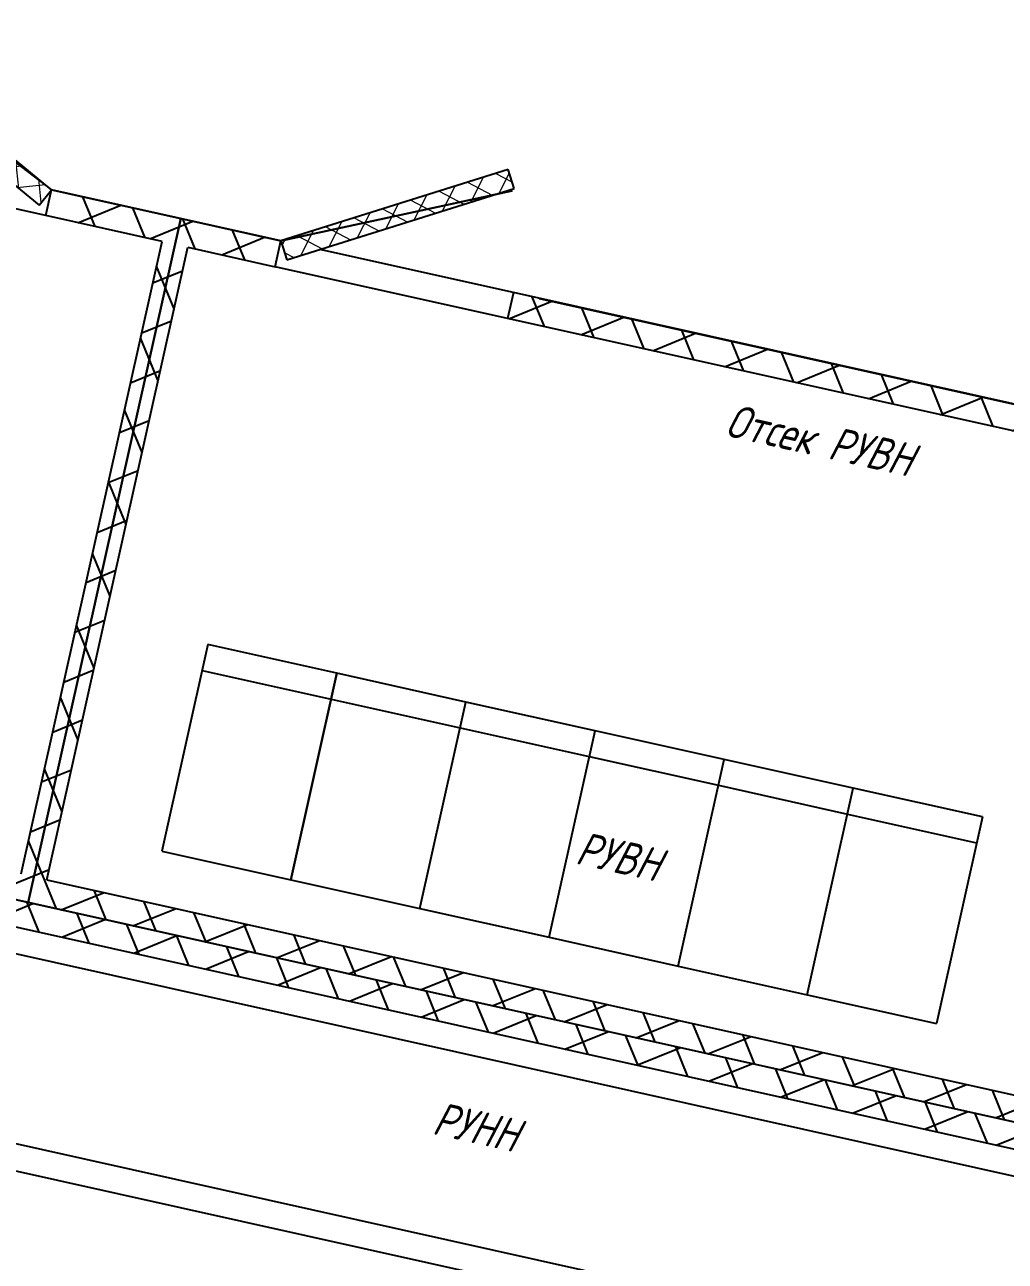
# Model space of a CAD drawing. Extents: x 5370511 to 5386565, y 1010429 to 1053793.
# Drawn here: x 5379777.138 to 5379780.845, y 1039450.124 to 1039454.8 of the extents above; entities that cross this region are included whole.
import ezdxf

# ---------------------------------------------------------------- set-up
doc = ezdxf.new("R2010")
doc.units = 0
doc.layers.get('0').update_dxf_attribs({"linetype": 'CONTINUOUS'})
doc.layers.add('ГП_сооружения', color=7, linetype='CONTINUOUS')
for name, color, linetype, lineweight in [('ЭС (09)', 7, 'CONTINUOUS', 13), ('ЭС (текст)', 7, 'CONTINUOUS', 25), ('ЭС (тонкий)', 7, 'CONTINUOUS', 25)]:
    doc.layers.add(name, color=color, linetype=linetype, lineweight=lineweight)
doc.styles.add('ЭС', font='gost_nipi.shx', dxfattribs={"oblique": 14.99997778074544})

# ---------------------------------------------------------------- blocks, each defined once
blk = doc.blocks.new('A$C47E8533E')
at = {"layer": 'ЭС (09)', "ltscale": 0.35, "transparency": 33554687}
h = blk.add_hatch(dxfattribs=at)
h.set_pattern_fill('ANSI37', color=256, scale=0.5)
h.set_pattern_definition([(45, (-12486.28603223808, 2832.33230286552), (-1.122532015133644, 1.122532015133644), []), (135, (-12486.28603223808, 2832.33230286552), (-1.122532015133644, -1.122532015133644), [])])
h.paths.add_polyline_path([(-17.99999999999818, 1.499999999999545), (-18, 0), (0, 0), (0, 1.499999999999545)])
at = {"linetype": 'Continuous', "transparency": 33554687}
for p, q in [((0, 1.499999999999545), (-17.99999999999818, 1.499999999999545)), ((-17.99999999999818, 1.499999999999545), (-18, 0))]:
    blk.add_line(p, q, dxfattribs=at)
at = {"transparency": 33554687}
for p, q in [((0, 0), (0, 1.499999999999545)), ((-18, 0), (0, 0))]:
    blk.add_line(p, q, dxfattribs=at)
blk = doc.blocks.new('A$C073B76A8')
at = {"layer": 'ЭС (09)', "ltscale": 0.35, "transparency": 33554687}
h = blk.add_hatch(dxfattribs=at)
h.set_pattern_fill('ANSI37', color=256, scale=0.4999999999999999, angle=-210.0000000000104)
h.set_pattern_definition([(194.9999999999895, (9382.436294134515, -8685.7157042559), (0.4108752340999714, -1.533407249233971), []), (284.9999999999895, (9382.436294134515, -8685.7157042559), (1.533407249233971, 0.4108752340999714), [])])
h.paths.add_polyline_path([(0, 0), (0.7500000000019895, 1.299038105675493), (-14.99010720082833, 10.38659323515151), (-15.74010720082845, 9.087555129475618)])
at = {"transparency": 33554687}
for p, q in [((-14.99010720082833, 10.38659323515151), (-15.74010720082873, 9.087555129475106)), ((0.7500000000019895, 1.299038105675493), (-14.99010720082839, 10.38659323515145))]:
    blk.add_line(p, q, dxfattribs=at)
at = {"linetype": 'Continuous', "transparency": 33554687}
for p, q in [((-15.74010720082725, 9.087555129477664), (0, 0)), ((0, 0), (0.7500000000019895, 1.299038105675493))]:
    blk.add_line(p, q, dxfattribs=at)
blk = doc.blocks.new('*U326')
at = {"layer": 'ЭС (тонкий)', "transparency": 33554687}
h = blk.add_hatch(dxfattribs=at)
h.set_pattern_fill('ANSI37', color=253, angle=79.77202800376043)
h.set_pattern_definition([(124.7720280037604, (389.8221076882319, -736.7669303502602), (-2.608033060492139, -1.810742542544358), []), (214.7720280037603, (389.8221076882319, -736.7669303502602), (1.810742542544358, -2.608033060492139), [])])
h.paths.add_polyline_path([(222.3977735015176, -46.04235934410394), (262.3977735015212, -46.04235934396388), (262.3977735015285, -48.0423593439657), (222.3977735015285, -48.04235934410394)])
h.paths.add_polyline_path([(271.397773499664, -48.04235934393296), (273.3977734996622, -48.04235934392568), (273.3977734998332, -97.04235934392568), (271.397773499835, -97.04235934393296)], flags=17)
h.paths.add_polyline_path([(211.3977735035658, -99.04235934414396), (351.3977734914586, -99.04235934365465), (411.3977734877333, -99.04235934345274), (411.3977734877242, -96.12499739853706), (409.3977734877242, -96.12499739854252), (409.397773487726, -97.0423593434582), (351.3977734914513, -97.04235934365647), (351.3977734912803, -48.04235934365647), (409.397773487555, -48.04235934252506), (409.3977734877242, -96.58367837006813), (411.3977734877242, -96.12499739853706), (411.3977734875514, -46.0423593425196), (298.164321817512, -46.04235934383837), (298.1643218175211, -48.04235934384201), (349.3977734912785, -48.04235934366193), (349.3977734914531, -97.0423593427306), (213.3977735035567, -97.04235934413668), (213.3977735033893, -48.04235934320536), (280.1643218193838, -48.04235934297617), (280.1643218193783, -46.04235934390385), (211.397773503382, -46.042359343209)])
h.paths.add_polyline_path([(401.1258575833069, -46.04235934348367), (360.3977734894104, -46.04235934362737), (360.3977734894213, -48.04235934362373), (401.1258575833087, -48.04235934348549)])
h = blk.add_hatch(dxfattribs=at)
h.set_pattern_fill('ANSI37', color=253, angle=79.77202800376043)
h.set_pattern_definition([(124.7720280037604, (-858.270248284183, 1107.706243992727), (-2.608033060492139, -1.810742542544358), []), (214.7720280037604, (-858.270248284183, 1107.706243992727), (1.810742542544358, -2.608033060492139), [])])
h.paths.add_polyline_path([(249.9257382694811, -152.0404310978874), (249.9455592679003, -150.0404310978863), (269.8373475850601, -150.0416634402352), (269.8373475850601, -150.0423593426069), (289.8373475850592, -150.0423593426078), (376.0178459597444, -150.048241387879), (376.0178459597498, -152.0482427959166)])
h.paths.add_polyline_path([(211.3977735042188, -152.0423593441421), (211.3977735035676, -99.04235934414578), (351.3977734914604, -99.04235934365647), (411.3977734877387, -99.04235934345274), (411.3977734879206, -152.0423593434527), (394.0178459602946, -152.0462621572126), (394.0376669563082, -150.0462623999492), (409.3977734879134, -150.0423593434582), (409.3977734877442, -101.04235934346), (351.3977734914713, -101.042359342727), (213.3977735035749, -101.0423593432054), (213.3977735037167, -142.042359343028), (213.2944953937429, -142.042359343028), (213.2944953937429, -150.042359343028), (231.925738271337, -150.042359343028), (231.9257382713424, -152.0423593450089)])
at = {"layer": 'ЭС (тонкий)', "color": 253, "transparency": 33554687}
for p, q in [((280.1643218193801, -46.04235934390204), (262.397773501523, -46.04235934396388)), ((280.1643218193892, -48.04235934297253), (280.1643218193801, -46.04235934390204)), ((298.1643218175175, -46.04235934384201), (283.1643218193819, -46.04235934389112)), ((360.3977734894122, -46.04235934362737), (298.1643218175175, -46.04235934384201)), ((298.1643218175175, -46.04235934384201), (298.1643218175229, -48.04235934384383)), ((262.3977735015303, -48.0423593439657), (222.3977735015303, -48.04235934410394)), ((271.3977734996658, -48.04235934393478), (262.3977735015303, -48.0423593439657)), ((271.3977734998386, -97.04235934393296), (271.3977734996658, -48.04235934393478)), ((273.3977734996658, -48.0423593439275), (280.1643218193892, -48.04235934297253)), ((273.3977734998368, -97.04235934392568), (273.3977734996658, -48.0423593439275)), ((298.1643218175229, -48.04235934384383), (280.1643218193892, -48.04235934297253)), ((349.3977734912821, -48.04235934366375), (298.1643218175229, -48.04235934384383)), ((281.3977734960424, -77.04235934390022), (281.3977734956331, -93.0423593438984)), ((291.3977734955768, -77.04235934386566), (281.3977734960424, -77.04235934390022)), ((291.3977734956331, -93.04235934479516), (291.3977734955768, -77.04235934386566)), ((291.3977734955768, -77.04235934386566), (291.3977734956331, -93.04235934479516)), ((301.3977734955786, -77.04235934382928), (291.3977734955768, -77.04235934386566)), ((291.3977734956331, -93.04235934479516), (291.3977734955768, -77.04235934386566)), ((301.3977734961006, -93.0423593438311), (301.3977734955786, -77.04235934382928)), ((311.3977734955786, -77.04235934286339), (301.3977734955786, -77.04235934382928)), ((311.3977734956331, -93.04235934379471), (311.3977734955786, -77.04235934286339)), ((321.3977734960388, -77.04235934376015), (311.3977734955786, -77.04235934286339)), ((321.397773496097, -93.04235934376197), (321.3977734960388, -77.04235934376015)), ((331.3977734960424, -77.0423593437256), (321.3977734960388, -77.04235934376015)), ((331.397773495635, -93.0423593437256), (331.3977734960424, -77.0423593437256)), ((341.3977734955786, -77.04235934368921), (331.3977734960424, -77.0423593437256)), ((331.397773495635, -93.0423593437256), (331.3977734960424, -77.0423593437256)), ((341.3977734955786, -77.04235934368921), (341.3977734956331, -93.04235934462599)), ((281.397773495584, -79.0423593429689), (291.3977734960497, -79.04235934386566)), ((291.3977734960497, -79.04235934386566), (301.3977734955822, -79.04235934382928)), ((301.3977734955822, -79.04235934382928), (311.3977734960515, -79.04235934379835)), ((311.3977734960515, -79.04235934379835), (321.397773495584, -79.04235934376197)), ((321.397773495584, -79.04235934376197), (331.3977734960515, -79.04235934279791)), ((331.3977734960515, -79.04235934279791), (341.3977734960497, -79.04235934369285)), ((281.3977734956331, -93.0423593438984), (291.3977734956331, -93.04235934479516)), ((291.3977734956331, -93.04235934479516), (301.3977734961006, -93.0423593438311)), ((301.3977734961006, -93.0423593438311), (311.3977734956331, -93.04235934379471)), ((311.3977734956331, -93.04235934379471), (321.397773496097, -93.04235934376197)), ((321.397773496097, -93.04235934376197), (331.397773495635, -93.0423593437256)), ((331.397773495635, -93.0423593437256), (341.3977734956331, -93.04235934462599)), ((273.3977734998359, -97.04235934392727), (349.3977734914586, -97.04235934365875)), ((351.3977734914604, -99.04235934365647), (211.3977735035676, -99.04235934414578)), ((213.3977735035749, -101.0423593432054), (351.3977734914713, -101.042359342727)), ((371.4474537654276, -103.0423593443895), (251.3462960196155, -103.0423593425269)), ((251.3462960191498, -117.0423593443895), (371.4474537654276, -117.0423593443895)), ((251.3462960191498, -119.0423593434582), (371.4474537654276, -119.0423593434582))]:
    blk.add_line(p, q, dxfattribs=at)
for points in [[(246.1623667599586, -38.54376613982072), (262.4020632271665, -46.04442335458384), (272.4020632189593, -46.04482804725899), (272.3999183477961, -99.04482800385972), (211.3999183977382, -99.04235937853969), (211.4020632689014, -46.04235942193895), (222.4020632599083, -46.04280458388143), (238.6423667661099, -38.54346181092819)], [(246.1623667599586, -38.54376613982072), (262.4020632271665, -46.04442335458384)], [(300.1620631962385, -46.0459514741267), (350.4020631550763, -46.04798465012914), (350.3999182839132, -99.04798460672987), (272.3999183477961, -99.04482800385972), (272.4020632189593, -46.04482804725899), (280.1620632126239, -46.0451420887764), (296.4023667188255, -38.54579931582134)], [(296.4023667188255, -38.54579931582134), (280.1620632126239, -46.0451420887764)], [(262.3977735015303, -48.0423593439657), (262.397773501523, -46.04235934396388)], [(394.0177733770349, -152.0497498327802), (411.3977733627787, -152.0504531886488), (411.399918233971, -99.0504532320499), (211.3999183977382, -99.04235937853969), (211.397773526546, -152.0423593351386), (231.9177735097426, -152.0431897645083), (248.1574699769506, -159.5438469792714)]]:
    blk.add_lwpolyline(points, dxfattribs=at)
for name, p, rotation in [('A$C073B76A8', (261.7229188420513, -47.38197540422266), 3.26253246569524), ('A$C47E8533E', (280.1643218193801, -46.04235934390204), 210.0000000001978)]:
    blk.add_blockref(name, p, dxfattribs=dict(at, rotation=rotation))
at = {"layer": 'ЭС (текст)', "color": 253, "transparency": 33554687, "style": 'ЭС', "oblique": 15}
for s, p in [('Отсек РУВН', (316.0437439076211, -53.13979230828272)), ('РУВН', (312.0339403161724, -87.18059017877408)), ('РУНН', (305.9114880726756, -109.4850761049017))]:
    blk.add_text(s, height=2.5, dxfattribs=at).set_placement(p)

msp = doc.modelspace()

# ---------------------------------------------------------------- block references
at = {"layer": 'ГП_сооружения', "color": 1, "lineweight": 15, "xscale": 0.05000000000000001, "yscale": 0.05000000000000001, "zscale": 0.05000000000000001, "rotation": 347.4452412677718}
msp.add_blockref('*U326', (5379764.933649814, 1039459.274949813), dxfattribs=at)

doc.saveas('drawing.dxf')
